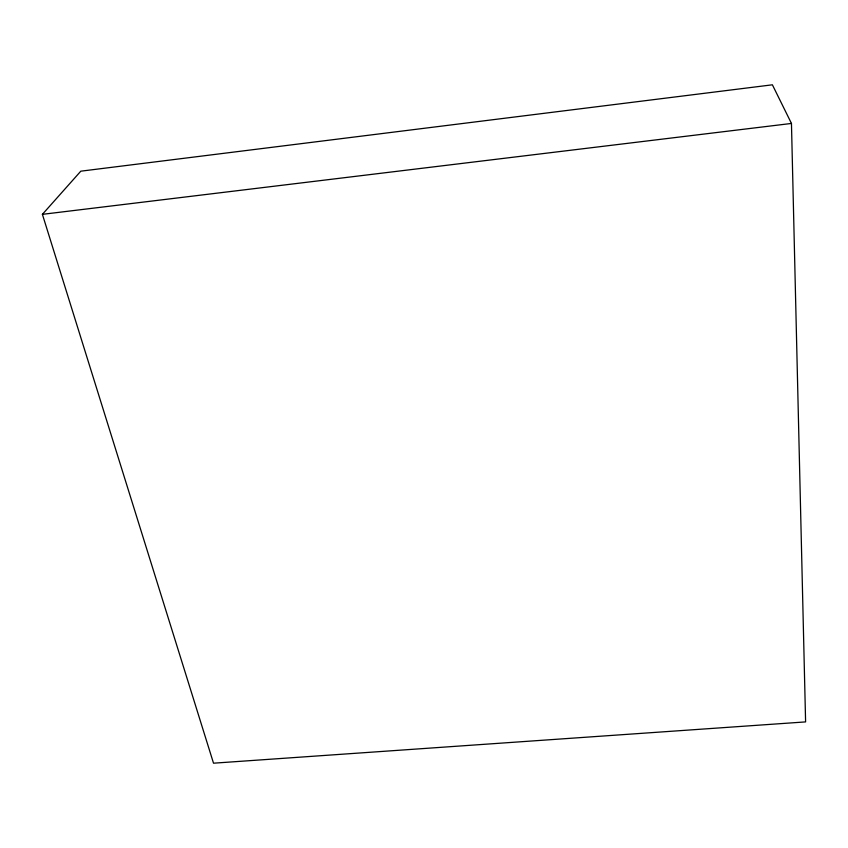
<?xml version="1.0" encoding="UTF-8"?>
<svg xmlns="http://www.w3.org/2000/svg" width="848" height="848" viewBox="0 0 848 848"><rect width="100%" height="100%" fill="white"/><g stroke="black" fill="none" stroke-linecap="round" stroke-linejoin="round"><path stroke-width="1.27" d="M42.4 214.343L80.804 171.179L772.39 84.811L791.46 123.448L805.6 721.902L213.516 763.189L42.4 214.343L791.46 123.448"/></g></svg>
